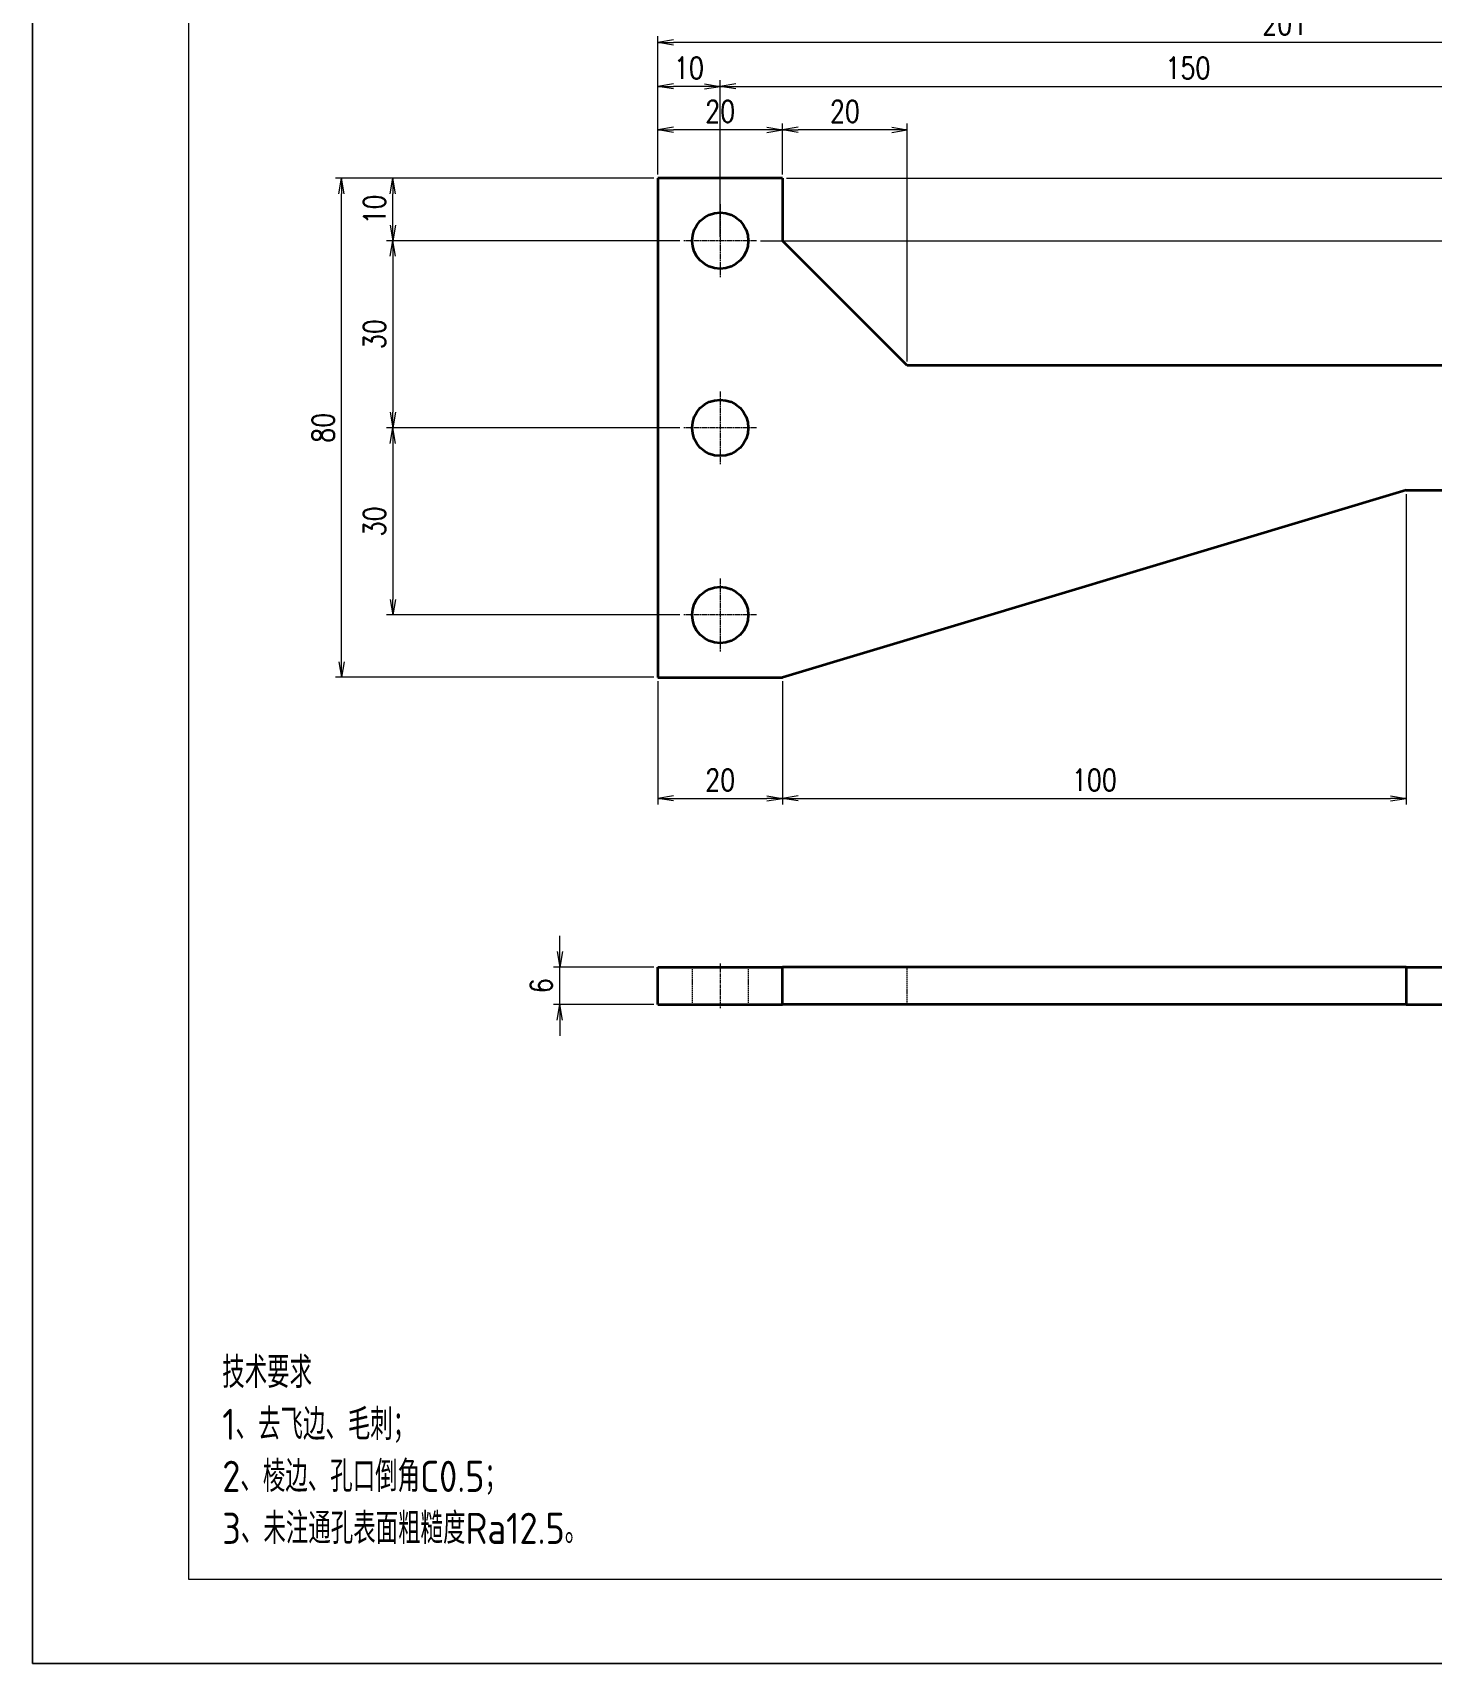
# Model space of a CAD drawing. Header units: millimetres. Extents: x 1333 to 106363, y -60675 to -5704.
# Drawn here: x 11722 to 11946.5, y -60521.2 to -60259.8 of the extents above; entities that cross this region are included whole.
import ezdxf

# ---------------------------------------------------------------- set-up
doc = ezdxf.new("R2010")
doc.units = ezdxf.units.MM
doc.header["$LTSCALE"] = 0.5
doc.linetypes.add('AM_ISO02W050x2', pattern=[3.75, 3, -0.75])
doc.linetypes.add('AM_ISO08W050x2', pattern=[9, 6, -0.75, 1.5, -0.75])
for name, color, linetype, lineweight in [('HIDDEN', 1, 'AM_ISO02W050x2', 18), ('中心线', 2, 'AM_ISO08W050x2', 18), ('图框', 7, 'Continuous', 18), ('标注线', 3, 'Continuous', 18), ('粗实线', 7, 'Continuous', 35)]:
    doc.layers.add(name, color=color, linetype=linetype, lineweight=lineweight)
doc.layers.add('打印', color=7, linetype='Continuous', lineweight=15, plot=False)
doc.layers.add('打印-禁用', color=7, linetype='Continuous', lineweight=15, plot=False)
doc.styles.add('DIM', font='romans.shx', dxfattribs={"width": 0.8, "bigfont": 'bigfont.shx'})
doc.styles.add('机械长仿宋', font='gbenor.shx', dxfattribs={"height": 1, "bigfont": 'gbcbig.shx'})
doc.dimstyles.new('DEH 1-1$0', dxfattribs={"dimtxt": 3.5, "dimasz": 2.5, "dimexe": 1, "dimexo": 0.625, "dimgap": 1.2, "dimtad": 1, "dimzin": 9, "dimdsep": 46, "dimtxsty": 'DIM', "dimblk": 'OPEN', "dimcen": 0, "dimclrd": 8, "dimclre": 8, "dimclrt": 2, "dimazin": 2, "dimtfac": 0.5, "dimtmove": 0, "dimatfit": 3, "dimldrblk": 'OPEN', "dimfxl": 1, "dimtolj": 2, "dimlwd": 18, "dimlwe": 18, "dimarcsym": 0})

# ---------------------------------------------------------------- blocks, each defined once
blk = doc.blocks.new('GZDEH零件A3图框V01版')
at = {"layer": '图框', "linetype": 'Continuous'}
for p, q in [((2882.49, -1554.46), (2882.49, -1832.96)), ((2882.49, -1832.96), (3272.49, -1832.96))]:
    blk.add_line(p, q, dxfattribs=at)
at = {"layer": '打印-禁用', "linetype": 'Continuous'}
for p, q in [((2857.49, -1549.46), (2857.49, -1846.46)), ((2857.49, -1846.46), (3277.49, -1846.46))]:
    blk.add_line(p, q, dxfattribs=at)
blk = doc.blocks.new('DEH A3')
at = {"layer": '图框'}
blk.add_blockref('GZDEH零件A3图框V01版', (-2857.49, 1846.46), dxfattribs=at)
blk = doc.blocks.new('_Open')
at = {"color": 0, "linetype": 'ByBlock', "lineweight": -2}
for p, q in [((-1, 0.17), (0, 0)), ((-1, -0.17), (0, 0)), ((0, 0), (-1, 0))]:
    blk.add_line(p, q, dxfattribs=at)
blk = doc.blocks.new('*D194')
at = {"layer": 'Defpoints', "color": 0, "transparency": 16777216}
for p in [(11771.59, -60283.11), (11822.29, -60283.11), (11822.29, -60363.11)]:
    blk.add_point(p, dxfattribs=at)
at = {"layer": '标注线', "color": 8, "lineweight": 18, "transparency": 16777216}
for p, q in [((11821.66, -60283.11), (11770.59, -60283.11)), ((11771.59, -60360.61), (11771.59, -60285.61)), ((11821.66, -60363.11), (11770.59, -60363.11))]:
    blk.add_line(p, q, dxfattribs=at)
at = {"layer": '标注线', "color": 8, "lineweight": 18, "transparency": 16777216, "xscale": 2.5, "yscale": 2.5, "zscale": 2.5}
for p, rotation in [((11771.59, -60283.11), 90), ((11771.59, -60363.11), 270)]:
    blk.add_blockref('_Open', p, dxfattribs=dict(at, rotation=rotation))
at = {"layer": '标注线', "color": 2, "transparency": 16777216, "insert": (11768.64, -60323.11), "char_height": 3.5, "attachment_point": 5, "rotation": 90, "style": 'DIM'}
blk.add_mtext('\\A2;80', dxfattribs=at)
blk = doc.blocks.new('*D195')
at = {"layer": 'Defpoints', "color": 0, "transparency": 16777216}
for p in [(11822.29, -60261.33), (11822.29, -60283.11), (12023.33, -60313.11)]:
    blk.add_point(p, dxfattribs=at)
at = {"layer": '标注线', "color": 8, "lineweight": 18, "transparency": 16777216}
for p, q in [((11822.29, -60282.49), (11822.29, -60260.33)), ((12020.83, -60261.33), (11824.79, -60261.33)), ((12023.33, -60312.49), (12023.33, -60260.33))]:
    blk.add_line(p, q, dxfattribs=at)
at = {"layer": '标注线', "color": 8, "lineweight": 18, "transparency": 16777216, "xscale": 2.5, "yscale": 2.5, "zscale": 2.5, "rotation": 180}
blk.add_blockref('_Open', (11822.29, -60261.33), dxfattribs=at)
at = {"layer": '标注线', "color": 8, "lineweight": 18, "transparency": 16777216, "xscale": 2.5, "yscale": 2.5, "zscale": 2.5}
blk.add_blockref('_Open', (12023.33, -60261.33), dxfattribs=at)
at = {"layer": '标注线', "color": 2, "transparency": 16777216, "insert": (11922.81, -60258.38), "char_height": 3.5, "attachment_point": 5, "style": 'DIM'}
blk.add_mtext('\\A2;201', dxfattribs=at)
blk = doc.blocks.new('*D196')
at = {"layer": 'Defpoints', "color": 0, "transparency": 16777216}
for p in [(11779.81, -60283.11), (11822.29, -60283.11), (11826.44, -60293.11)]:
    blk.add_point(p, dxfattribs=at)
at = {"layer": '标注线', "color": 8, "lineweight": 18, "transparency": 16777216}
for p, q in [((11821.66, -60283.11), (11778.81, -60283.11)), ((11779.81, -60290.61), (11779.81, -60285.61)), ((11825.81, -60293.11), (11778.81, -60293.11))]:
    blk.add_line(p, q, dxfattribs=at)
at = {"layer": '标注线', "color": 8, "lineweight": 18, "transparency": 16777216, "xscale": 2.5, "yscale": 2.5, "zscale": 2.5}
for p, rotation in [((11779.81, -60283.11), 90), ((11779.81, -60293.11), 270)]:
    blk.add_blockref('_Open', p, dxfattribs=dict(at, rotation=rotation))
at = {"layer": '标注线', "color": 2, "transparency": 16777216, "insert": (11776.86, -60288.11), "char_height": 3.5, "attachment_point": 5, "rotation": 90, "style": 'DIM'}
blk.add_mtext('\\A2;10', dxfattribs=at)
blk = doc.blocks.new('*D197')
at = {"layer": 'Defpoints', "color": 0, "transparency": 16777216}
for p in [(11826.44, -60293.11), (11779.81, -60323.11), (11826.44, -60323.11)]:
    blk.add_point(p, dxfattribs=at)
at = {"layer": '标注线', "color": 8, "lineweight": 18, "transparency": 16777216}
for p, q in [((11825.81, -60293.11), (11778.81, -60293.11)), ((11779.81, -60295.61), (11779.81, -60320.61)), ((11825.81, -60323.11), (11778.81, -60323.11))]:
    blk.add_line(p, q, dxfattribs=at)
at = {"layer": '标注线', "color": 8, "lineweight": 18, "transparency": 16777216, "xscale": 2.5, "yscale": 2.5, "zscale": 2.5}
for p, rotation in [((11779.81, -60293.11), 90), ((11779.81, -60323.11), 270)]:
    blk.add_blockref('_Open', p, dxfattribs=dict(at, rotation=rotation))
at = {"layer": '标注线', "color": 2, "transparency": 16777216, "insert": (11776.86, -60308.11), "char_height": 3.5, "attachment_point": 5, "rotation": 90, "style": 'DIM'}
blk.add_mtext('\\A2;30', dxfattribs=at)
blk = doc.blocks.new('*D198')
at = {"layer": 'Defpoints', "color": 0, "transparency": 16777216}
for p in [(11826.44, -60323.11), (11779.81, -60353.11), (11826.44, -60353.11)]:
    blk.add_point(p, dxfattribs=at)
at = {"layer": '标注线', "color": 8, "lineweight": 18, "transparency": 16777216}
for p, q in [((11825.81, -60323.11), (11778.81, -60323.11)), ((11779.81, -60325.61), (11779.81, -60350.61)), ((11825.81, -60353.11), (11778.81, -60353.11))]:
    blk.add_line(p, q, dxfattribs=at)
at = {"layer": '标注线', "color": 8, "lineweight": 18, "transparency": 16777216, "xscale": 2.5, "yscale": 2.5, "zscale": 2.5}
for p, rotation in [((11779.81, -60323.11), 90), ((11779.81, -60353.11), 270)]:
    blk.add_blockref('_Open', p, dxfattribs=dict(at, rotation=rotation))
at = {"layer": '标注线', "color": 2, "transparency": 16777216, "insert": (11776.86, -60338.11), "char_height": 3.5, "attachment_point": 5, "rotation": 90, "style": 'DIM'}
blk.add_mtext('\\A2;30', dxfattribs=at)
blk = doc.blocks.new('*D199')
at = {"layer": 'Defpoints', "color": 0, "transparency": 16777216}
for p in [(11822.29, -60268.37), (11822.29, -60283.11), (11832.29, -60288.61)]:
    blk.add_point(p, dxfattribs=at)
at = {"layer": '标注线', "color": 8, "lineweight": 18, "transparency": 16777216}
for p, q in [((11822.29, -60282.49), (11822.29, -60267.37)), ((11829.79, -60268.37), (11824.79, -60268.37)), ((11832.29, -60287.99), (11832.29, -60267.37))]:
    blk.add_line(p, q, dxfattribs=at)
at = {"layer": '标注线', "color": 8, "lineweight": 18, "transparency": 16777216, "xscale": 2.5, "yscale": 2.5, "zscale": 2.5, "rotation": 180}
blk.add_blockref('_Open', (11822.29, -60268.37), dxfattribs=at)
at = {"layer": '标注线', "color": 8, "lineweight": 18, "transparency": 16777216, "xscale": 2.5, "yscale": 2.5, "zscale": 2.5}
blk.add_blockref('_Open', (11832.29, -60268.37), dxfattribs=at)
at = {"layer": '标注线', "color": 2, "transparency": 16777216, "insert": (11827.29, -60265.42), "char_height": 3.5, "attachment_point": 5, "style": 'DIM'}
blk.add_mtext('\\A2;10', dxfattribs=at)
blk = doc.blocks.new('*D200')
at = {"layer": 'Defpoints', "color": 0, "transparency": 16777216}
for p in [(11982.29, -60268.37), (11832.29, -60293.11), (11982.29, -60323.11)]:
    blk.add_point(p, dxfattribs=at)
at = {"layer": '标注线', "color": 8, "lineweight": 18, "transparency": 16777216}
for p, q in [((11832.29, -60292.49), (11832.29, -60267.37)), ((11834.79, -60268.37), (11979.79, -60268.37)), ((11982.29, -60322.49), (11982.29, -60267.37))]:
    blk.add_line(p, q, dxfattribs=at)
at = {"layer": '标注线', "color": 8, "lineweight": 18, "transparency": 16777216, "xscale": 2.5, "yscale": 2.5, "zscale": 2.5, "rotation": 180}
blk.add_blockref('_Open', (11832.29, -60268.37), dxfattribs=at)
at = {"layer": '标注线', "color": 8, "lineweight": 18, "transparency": 16777216, "xscale": 2.5, "yscale": 2.5, "zscale": 2.5}
blk.add_blockref('_Open', (11982.29, -60268.37), dxfattribs=at)
at = {"layer": '标注线', "color": 2, "transparency": 16777216, "insert": (11907.29, -60265.42), "char_height": 3.5, "attachment_point": 5, "style": 'DIM'}
blk.add_mtext('\\A2;150', dxfattribs=at)
blk = doc.blocks.new('*D202')
at = {"layer": 'Defpoints', "color": 0, "transparency": 16777216}
for p in [(11822.29, -60275.34), (11822.29, -60283.11), (11842.29, -60283.11)]:
    blk.add_point(p, dxfattribs=at)
at = {"layer": '标注线', "color": 8, "lineweight": 18, "transparency": 16777216}
for p, q in [((11822.29, -60282.49), (11822.29, -60274.34)), ((11842.29, -60282.49), (11842.29, -60274.34)), ((11839.79, -60275.34), (11824.79, -60275.34))]:
    blk.add_line(p, q, dxfattribs=at)
at = {"layer": '标注线', "color": 8, "lineweight": 18, "transparency": 16777216, "xscale": 2.5, "yscale": 2.5, "zscale": 2.5, "rotation": 180}
blk.add_blockref('_Open', (11822.29, -60275.34), dxfattribs=at)
at = {"layer": '标注线', "color": 8, "lineweight": 18, "transparency": 16777216, "xscale": 2.5, "yscale": 2.5, "zscale": 2.5}
blk.add_blockref('_Open', (11842.29, -60275.34), dxfattribs=at)
at = {"layer": '标注线', "color": 2, "transparency": 16777216, "insert": (11832.29, -60272.39), "char_height": 3.5, "attachment_point": 5, "style": 'DIM'}
blk.add_mtext('\\A2;20', dxfattribs=at)
blk = doc.blocks.new('*D203')
at = {"layer": 'Defpoints', "color": 0, "transparency": 16777216}
for p in [(11842.29, -60275.34), (11842.29, -60283.11), (11862.29, -60313.11)]:
    blk.add_point(p, dxfattribs=at)
at = {"layer": '标注线', "color": 8, "lineweight": 18, "transparency": 16777216}
for p, q in [((11842.29, -60282.49), (11842.29, -60274.34)), ((11862.29, -60312.49), (11862.29, -60274.34)), ((11859.79, -60275.34), (11844.79, -60275.34))]:
    blk.add_line(p, q, dxfattribs=at)
at = {"layer": '标注线', "color": 8, "lineweight": 18, "transparency": 16777216, "xscale": 2.5, "yscale": 2.5, "zscale": 2.5, "rotation": 180}
blk.add_blockref('_Open', (11842.29, -60275.34), dxfattribs=at)
at = {"layer": '标注线', "color": 8, "lineweight": 18, "transparency": 16777216, "xscale": 2.5, "yscale": 2.5, "zscale": 2.5}
blk.add_blockref('_Open', (11862.29, -60275.34), dxfattribs=at)
at = {"layer": '标注线', "color": 2, "transparency": 16777216, "insert": (11852.29, -60272.39), "char_height": 3.5, "attachment_point": 5, "style": 'DIM'}
blk.add_mtext('\\A2;20', dxfattribs=at)
blk = doc.blocks.new('*D204')
at = {"layer": 'Defpoints', "color": 0, "transparency": 16777216}
for p in [(11822.29, -60363.11), (11842.29, -60363.11), (11842.29, -60382.51)]:
    blk.add_point(p, dxfattribs=at)
at = {"layer": '标注线', "color": 8, "lineweight": 18, "transparency": 16777216}
for p, q in [((11822.29, -60363.74), (11822.29, -60383.51)), ((11842.29, -60363.74), (11842.29, -60383.51)), ((11824.79, -60382.51), (11839.79, -60382.51))]:
    blk.add_line(p, q, dxfattribs=at)
at = {"layer": '标注线', "color": 8, "lineweight": 18, "transparency": 16777216, "xscale": 2.5, "yscale": 2.5, "zscale": 2.5, "rotation": 180}
blk.add_blockref('_Open', (11822.29, -60382.51), dxfattribs=at)
at = {"layer": '标注线', "color": 8, "lineweight": 18, "transparency": 16777216, "xscale": 2.5, "yscale": 2.5, "zscale": 2.5}
blk.add_blockref('_Open', (11842.29, -60382.51), dxfattribs=at)
at = {"layer": '标注线', "color": 2, "transparency": 16777216, "insert": (11832.29, -60379.56), "char_height": 3.5, "attachment_point": 5, "style": 'DIM'}
blk.add_mtext('\\A2;20', dxfattribs=at)
blk = doc.blocks.new('*D205')
at = {"layer": 'Defpoints', "color": 0, "transparency": 16777216}
for p in [(11942.29, -60333.11), (11842.29, -60363.11), (11942.29, -60382.51)]:
    blk.add_point(p, dxfattribs=at)
at = {"layer": '标注线', "color": 8, "lineweight": 18, "transparency": 16777216}
for p, q in [((11942.29, -60333.74), (11942.29, -60383.51)), ((11842.29, -60363.74), (11842.29, -60383.51)), ((11844.79, -60382.51), (11939.79, -60382.51))]:
    blk.add_line(p, q, dxfattribs=at)
at = {"layer": '标注线', "color": 8, "lineweight": 18, "transparency": 16777216, "xscale": 2.5, "yscale": 2.5, "zscale": 2.5, "rotation": 180}
blk.add_blockref('_Open', (11842.29, -60382.51), dxfattribs=at)
at = {"layer": '标注线', "color": 8, "lineweight": 18, "transparency": 16777216, "xscale": 2.5, "yscale": 2.5, "zscale": 2.5}
blk.add_blockref('_Open', (11942.29, -60382.51), dxfattribs=at)
at = {"layer": '标注线', "color": 2, "transparency": 16777216, "insert": (11892.29, -60379.56), "char_height": 3.5, "attachment_point": 5, "style": 'DIM'}
blk.add_mtext('\\A2;100', dxfattribs=at)
blk = doc.blocks.new('*D206')
at = {"layer": 'Defpoints', "color": 0, "transparency": 16777216}
for p in [(11842.29, -60283.11), (11842.29, -60293.11), (12048.22, -60293.11)]:
    blk.add_point(p, dxfattribs=at)
at = {"layer": '标注线', "color": 8, "lineweight": 18, "transparency": 16777216}
for p, q in [((11842.91, -60283.11), (12049.22, -60283.11)), ((12048.22, -60285.61), (12048.22, -60290.61)), ((11842.91, -60293.11), (12049.22, -60293.11))]:
    blk.add_line(p, q, dxfattribs=at)
at = {"layer": '标注线', "color": 8, "lineweight": 18, "transparency": 16777216, "xscale": 2.5, "yscale": 2.5, "zscale": 2.5}
for p, rotation in [((12048.22, -60283.11), 90), ((12048.22, -60293.11), 270)]:
    blk.add_blockref('_Open', p, dxfattribs=dict(at, rotation=rotation))
at = {"layer": '标注线', "color": 2, "transparency": 16777216, "insert": (12045.27, -60288.11), "char_height": 3.5, "attachment_point": 5, "rotation": 90, "style": 'DIM'}
blk.add_mtext('\\A2;10', dxfattribs=at)
blk = doc.blocks.new('*D207')
at = {"layer": 'Defpoints', "color": 0, "transparency": 16777216}
for p in [(11842.29, -60293.11), (12023.33, -60313.11), (12048.25, -60313.11)]:
    blk.add_point(p, dxfattribs=at)
at = {"layer": '标注线', "color": 8, "lineweight": 18, "transparency": 16777216}
for p, q in [((11842.91, -60293.11), (12049.25, -60293.11)), ((12048.25, -60295.61), (12048.25, -60310.61)), ((12023.96, -60313.11), (12049.25, -60313.11))]:
    blk.add_line(p, q, dxfattribs=at)
at = {"layer": '标注线', "color": 8, "lineweight": 18, "transparency": 16777216, "xscale": 2.5, "yscale": 2.5, "zscale": 2.5}
for p, rotation in [((12048.25, -60293.11), 90), ((12048.25, -60313.11), 270)]:
    blk.add_blockref('_Open', p, dxfattribs=dict(at, rotation=rotation))
at = {"layer": '标注线', "color": 2, "transparency": 16777216, "insert": (12045.3, -60303.11), "char_height": 3.5, "attachment_point": 5, "rotation": 90, "style": 'DIM'}
blk.add_mtext('\\A2;20', dxfattribs=at)
blk = doc.blocks.new('*D209')
at = {"layer": 'Defpoints', "color": 0, "transparency": 16777216}
for p in [(11838.14, -60293.11), (12039.05, -60293.11), (12018.14, -60323.11)]:
    blk.add_point(p, dxfattribs=at)
at = {"layer": '标注线', "color": 8, "lineweight": 18, "transparency": 16777216}
for p, q in [((11838.76, -60293.11), (12040.05, -60293.11)), ((12039.05, -60320.61), (12039.05, -60295.61)), ((12018.76, -60323.11), (12040.05, -60323.11))]:
    blk.add_line(p, q, dxfattribs=at)
at = {"layer": '标注线', "color": 8, "lineweight": 18, "transparency": 16777216, "xscale": 2.5, "yscale": 2.5, "zscale": 2.5}
for p, rotation in [((12039.05, -60293.11), 90), ((12039.05, -60323.11), 270)]:
    blk.add_blockref('_Open', p, dxfattribs=dict(at, rotation=rotation))
at = {"layer": '标注线', "color": 2, "transparency": 16777216, "insert": (12036.1, -60308.11), "char_height": 3.5, "attachment_point": 5, "rotation": 90, "style": 'DIM'}
blk.add_mtext('\\A2;30', dxfattribs=at)
blk = doc.blocks.new('*D210')
at = {"layer": 'Defpoints', "color": 0, "transparency": 16777216}
for p in [(11806.57, -60409.56), (11822.29, -60409.56), (11822.29, -60415.56)]:
    blk.add_point(p, dxfattribs=at)
at = {"layer": '标注线', "color": 8, "lineweight": 18, "transparency": 16777216}
for p, q in [((11806.57, -60407.06), (11806.57, -60404.56)), ((11821.66, -60409.56), (11805.57, -60409.56)), ((11806.57, -60415.56), (11806.57, -60409.56)), ((11821.66, -60415.56), (11805.57, -60415.56)), ((11806.57, -60418.06), (11806.57, -60420.56))]:
    blk.add_line(p, q, dxfattribs=at)
at = {"layer": '标注线', "color": 8, "lineweight": 18, "transparency": 16777216, "xscale": 2.5, "yscale": 2.5, "zscale": 2.5}
for p, rotation in [((11806.57, -60409.56), 270), ((11806.57, -60415.56), 90)]:
    blk.add_blockref('_Open', p, dxfattribs=dict(at, rotation=rotation))
at = {"layer": '标注线', "color": 2, "transparency": 16777216, "insert": (11803.62, -60412.56), "char_height": 3.5, "attachment_point": 5, "rotation": 90, "style": 'DIM'}
blk.add_mtext('\\A2;6', dxfattribs=at)

msp = doc.modelspace()

# ---------------------------------------------------------------- linework, layer by layer
at = {"layer": 'HIDDEN', "lineweight": 13, "ltscale": 0.15}
for p, q in [((11827.788, -60409.563), (11827.788, -60415.563)), ((11827.788, -60409.563), (11827.788, -60415.563)), ((11827.788, -60409.563), (11827.788, -60415.563)), ((11836.788, -60409.563), (11836.788, -60415.563)), ((11836.788, -60409.563), (11836.788, -60415.563)), ((11836.788, -60409.563), (11836.788, -60415.563)), ((11842.288, -60415.563), (11842.288, -60409.563)), ((11862.288, -60415.563), (11862.288, -60409.563))]:
    msp.add_line(p, q, dxfattribs=at)
at = {"layer": '中心线', "lineweight": 13, "ltscale": 0.292499}
for p, q in [((11832.289, -60287.264), (11832.289, -60298.964)), ((11832.289, -60317.264), (11832.289, -60328.964)), ((11832.289, -60347.264), (11832.289, -60358.964))]:
    msp.add_line(p, q, dxfattribs=at)
at = {"layer": '中心线', "lineweight": 13, "ltscale": 0.292493}
for p, q in [((11838.138, -60293.114), (11826.439, -60293.114)), ((11838.138, -60323.114), (11826.439, -60323.114)), ((11838.138, -60353.114), (11826.439, -60353.114))]:
    msp.add_line(p, q, dxfattribs=at)
at = {"layer": '中心线', "lineweight": 13, "ltscale": 0.180015}
msp.add_line((11832.289, -60408.963), (11832.289, -60416.163), dxfattribs=at)
at = {"layer": '打印'}
msp.add_lwpolyline([(11722.04, -60224.184), (12142.04, -60224.184), (12142.04, -60521.184), (11722.04, -60521.184)], close=True, dxfattribs=at)
at = {"layer": '粗实线', "color": 7, "lineweight": 35, "ltscale": 0.499992}
for p, q in [((11842.288, -60283.114), (11822.288, -60283.114)), ((11822.288, -60363.114), (11842.288, -60363.114)), ((11822.288, -60409.563), (11842.288, -60409.563)), ((11822.288, -60415.563), (11842.288, -60415.563))]:
    msp.add_line(p, q, dxfattribs=at)
at = {"layer": '粗实线', "color": 7, "lineweight": 35}
for p, q in [((11822.288, -60283.114), (11822.288, -60363.114)), ((11862.288, -60313.114), (11842.288, -60293.114)), ((12023.332, -60313.114), (11862.288, -60313.114)), ((11942.288, -60333.114), (11842.288, -60363.114)), ((11942.288, -60333.114), (12023.332, -60333.114)), ((11942.288, -60409.563), (11842.288, -60409.563)), ((11942.288, -60409.563), (12023.332, -60409.563)), ((11942.288, -60415.563), (11842.288, -60415.563)), ((11942.288, -60415.563), (12023.332, -60415.563))]:
    msp.add_line(p, q, dxfattribs=at)
at = {"layer": '粗实线', "color": 7, "lineweight": 35, "ltscale": 0.25}
msp.add_line((11842.288, -60283.114), (11842.288, -60293.114), dxfattribs=at)
at = {"layer": '粗实线', "color": 7, "lineweight": 35, "ltscale": 0.15}
for p, q in [((11822.288, -60415.563), (11822.288, -60409.563)), ((11842.288, -60415.563), (11842.288, -60409.563)), ((11942.288, -60409.563), (11942.288, -60415.563))]:
    msp.add_line(p, q, dxfattribs=at)
at = {"layer": '粗实线', "color": 7, "lineweight": 35}
for centre in [(11832.288, -60293.114), (11832.288, -60323.114), (11832.288, -60353.114)]:
    msp.add_circle(centre, 4.5, dxfattribs=at)

# ---------------------------------------------------------------- block references
at = {"layer": '图框'}
msp.add_blockref('DEH A3', (11722.04, -60521.184), dxfattribs=at)

# ---------------------------------------------------------------- texts
at = {"layer": '标注线', "color": 2, "insert": (11752.449, -60502.036), "char_height": 5, "width": 114.82461, "attachment_point": 7, "style": '机械长仿宋'}
msp.add_mtext('\\A2;技术要求\\P1、去飞边、毛刺；\\P2、棱边、孔口倒角C0.5；\\P3、未注通孔表面粗糙度Ra12.5。', dxfattribs=at)

# ---------------------------------------------------------------- dimensions: what is measured, and where the dimension line sits
at = {"layer": '标注线'}
dim = msp.add_linear_dim(base=(11822.288, -60261.334), p1=(12023.332, -60313.114), p2=(11822.288, -60283.114), dimstyle='DEH 1-1$0', override={"dimdec": 0}, dxfattribs=at)
dim.commit()
dim.dimension.update_dxf_attribs({"geometry": '*D195', "text_midpoint": (11922.81, -60258.384)})
for base, p1, p2, picture, middle in [((11822.288, -60268.366), (11832.289, -60288.614), (11822.288, -60283.114), '*D199', (11827.288, -60265.416)), ((11982.289, -60268.366), (11832.288, -60293.114), (11982.289, -60323.114), '*D200', (11907.289, -60265.416)), ((11822.288, -60275.338), (11842.288, -60283.114), (11822.288, -60283.114), '*D202', (11832.288, -60272.388)), ((11842.288, -60275.338), (11862.288, -60313.114), (11842.288, -60283.114), '*D203', (11852.288, -60272.388)), ((11942.288, -60382.51), (11842.288, -60363.114), (11942.288, -60333.114), '*D205', (11892.288, -60379.56)), ((11842.288, -60382.51), (11822.288, -60363.114), (11842.288, -60363.114), '*D204', (11832.288, -60379.56))]:
    dim = msp.add_linear_dim(base=base, p1=p1, p2=p2, dimstyle='DEH 1-1$0', dxfattribs=at)
    dim.commit()
    dim.dimension.update_dxf_attribs({"geometry": picture, "text_midpoint": middle})
for base, p1, p2, picture, middle in [((11771.594, -60283.114), (11822.288, -60363.114), (11822.288, -60283.114), '*D194', (11768.644, -60323.114)), ((11779.813, -60283.114), (11826.439, -60293.114), (11822.288, -60283.114), '*D196', (11776.863, -60288.114)), ((12048.219, -60293.114), (11842.288, -60283.114), (11842.288, -60293.114), '*D206', (12045.269, -60288.114)), ((11779.813, -60323.114), (11826.439, -60293.114), (11826.439, -60323.114), '*D197', (11776.863, -60308.114)), ((12039.047, -60293.114), (12018.139, -60323.114), (11838.138, -60293.114), '*D209', (12036.097, -60308.114)), ((12048.246, -60313.114), (11842.288, -60293.114), (12023.332, -60313.114), '*D207', (12045.296, -60303.114)), ((11779.813, -60353.114), (11826.438, -60323.114), (11826.438, -60353.114), '*D198', (11776.863, -60338.114)), ((11806.568, -60409.563), (11822.288, -60415.563), (11822.288, -60409.563), '*D210', (11803.618, -60412.563))]:
    dim = msp.add_linear_dim(base=base, p1=p1, p2=p2, angle=90, dimstyle='DEH 1-1$0', dxfattribs=at)
    dim.commit()
    dim.dimension.update_dxf_attribs({"geometry": picture, "text_midpoint": middle})

doc.saveas('drawing.dxf')
